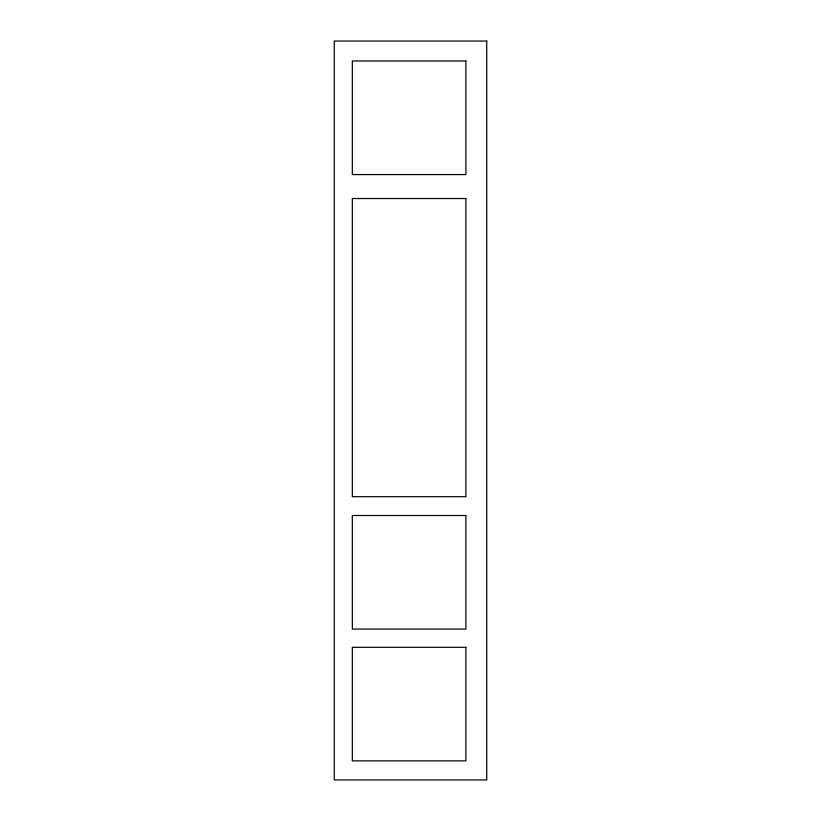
<?xml version="1.0" encoding="UTF-8"?>
<svg xmlns="http://www.w3.org/2000/svg" width="821" height="821" viewBox="0 0 821 821"><rect width="100%" height="100%" fill="white"/><g stroke="black" fill="none" stroke-linecap="round" stroke-linejoin="round"><path stroke-width="1.23" d="M486.74 41.05L334.26 41.05L334.26 779.95L486.74 779.95L486.74 41.05M465.907 60.99L352.332 60.99L352.332 174.565L465.907 174.565L465.907 60.99M465.907 198.528L352.332 198.528L352.332 496.705L465.907 496.705L465.907 198.528M465.907 515.506L352.332 515.506L352.332 629.081L465.907 629.081L465.907 515.506M465.907 647.297L352.332 647.297L352.332 760.872L465.907 760.872L465.907 647.297"/></g></svg>
